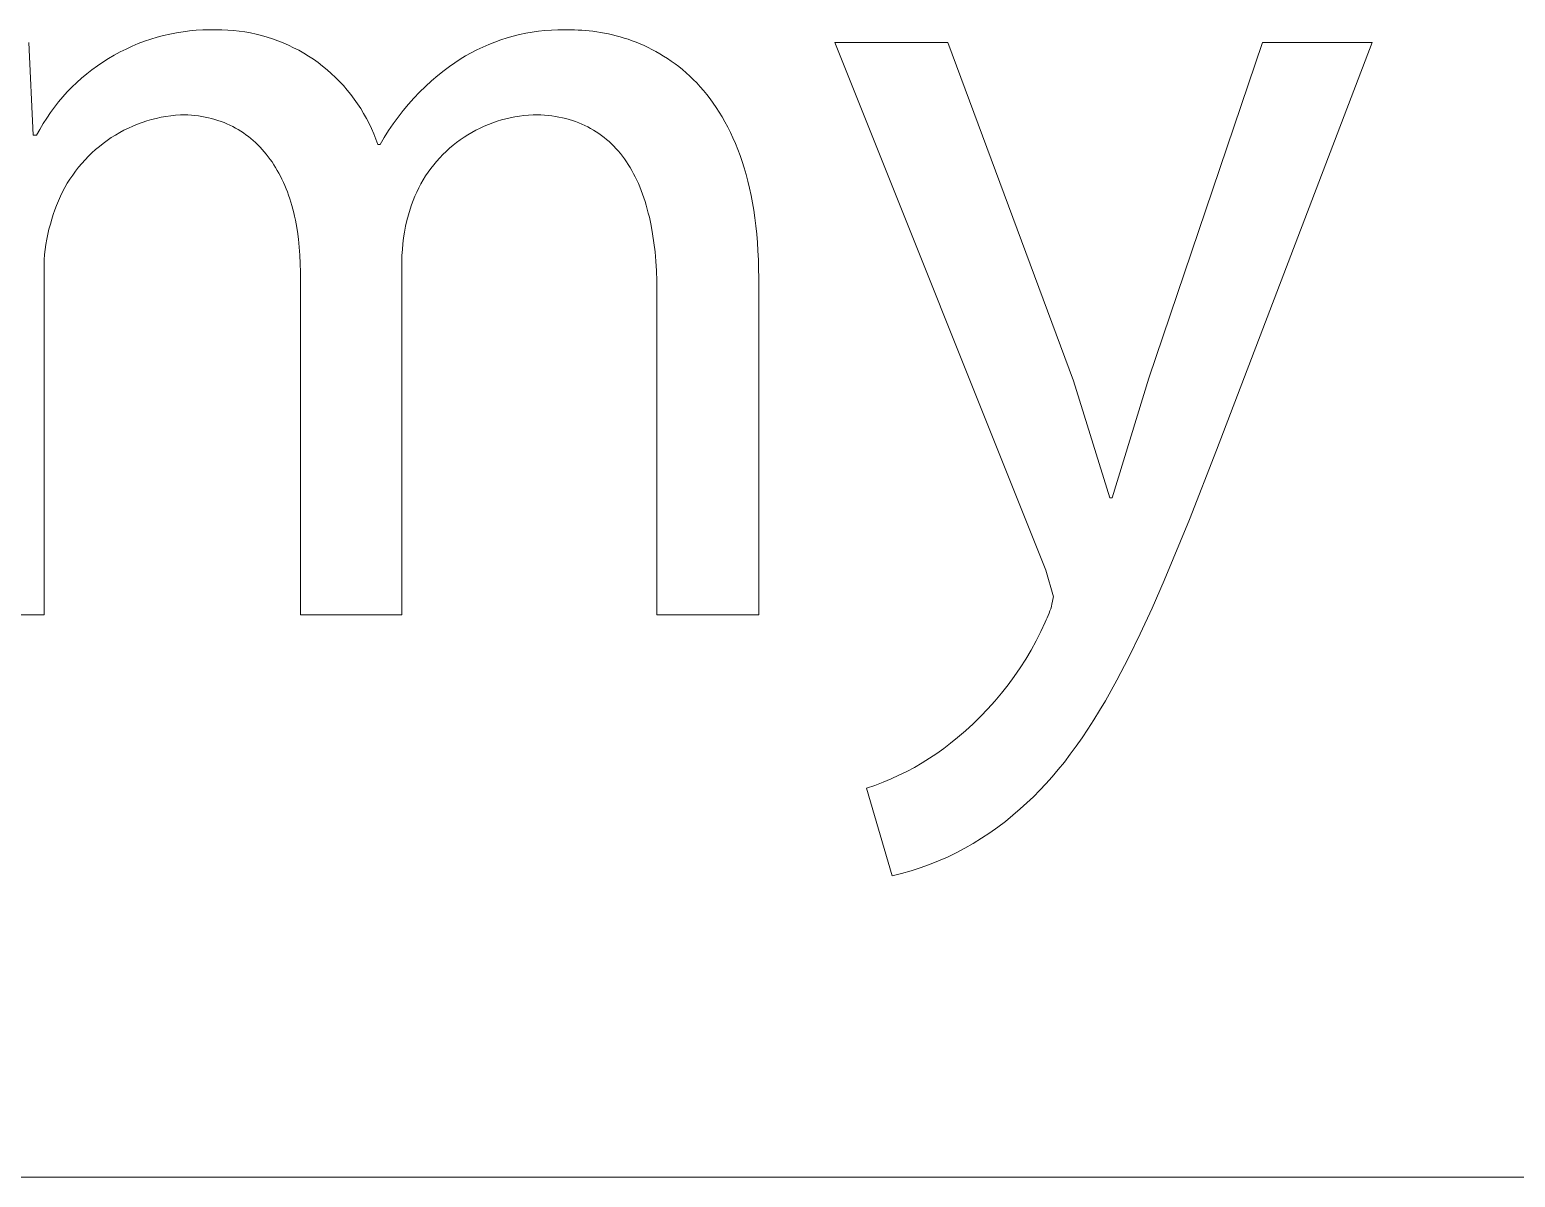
# Model space of a CAD drawing. Header units: millimetres. Extents: x 1434 to 4837, y 1889 to 4267.
# Drawn here: x 3970.82 to 4013.65, y 1889.49 to 1922.58 of the extents above; entities that cross this region are included whole.
import ezdxf

# ---------------------------------------------------------------- set-up
doc = ezdxf.new("R2010")
doc.units = ezdxf.units.MM
doc.header["$MEASUREMENT"] = 0
doc.layers.add('Domyślny', color=7, linetype='Continuous', true_color=0x000000)

msp = doc.modelspace()

# ---------------------------------------------------------------- linework, layer by layer
at = {"layer": 'Domyślny', "color": 18, "lineweight": 15, "true_color": 0x000000}
for p, q in [((3974.494, 1922.358), (3974.68, 1922.407)), ((3974.68, 1922.407), (3974.867, 1922.45)), ((3974.867, 1922.45), (3975.055, 1922.486)), ((3975.055, 1922.486), (3975.244, 1922.516)), ((3975.244, 1922.516), (3975.434, 1922.54)), ((3975.434, 1922.54), (3975.625, 1922.558)), ((3975.625, 1922.558), (3975.817, 1922.568)), ((3975.817, 1922.568), (3976.008, 1922.573)), ((3976.008, 1922.573), (3976.2, 1922.571)), ((3976.2, 1922.571), (3976.365, 1922.57)), ((3976.365, 1922.57), (3976.53, 1922.563)), ((3976.53, 1922.563), (3976.695, 1922.551)), ((3976.695, 1922.551), (3976.859, 1922.534)), ((3976.859, 1922.534), (3977.023, 1922.511)), ((3977.023, 1922.511), (3977.185, 1922.482)), ((3977.185, 1922.482), (3977.347, 1922.447)), ((3977.347, 1922.447), (3977.507, 1922.408)), ((3977.507, 1922.408), (3977.666, 1922.363)), ((3984.582, 1922.338), (3984.761, 1922.389)), ((3984.761, 1922.389), (3984.942, 1922.434)), ((3984.942, 1922.434), (3985.124, 1922.472)), ((3985.124, 1922.472), (3985.308, 1922.505)), ((3985.308, 1922.505), (3985.492, 1922.531)), ((3985.492, 1922.531), (3985.677, 1922.552)), ((3985.677, 1922.552), (3985.863, 1922.566)), ((3985.863, 1922.566), (3986.049, 1922.574)), ((3986.049, 1922.574), (3986.235, 1922.575)), ((3986.235, 1922.575), (3986.421, 1922.571)), ((3986.421, 1922.571), (3986.525, 1922.569)), ((3986.525, 1922.569), (3986.629, 1922.566)), ((3986.629, 1922.566), (3986.735, 1922.561)), ((3986.735, 1922.561), (3986.843, 1922.553)), ((3986.843, 1922.553), (3986.951, 1922.543)), ((3986.951, 1922.543), (3987.06, 1922.531)), ((3987.06, 1922.531), (3987.171, 1922.516)), ((3987.171, 1922.516), (3987.282, 1922.498)), ((3987.282, 1922.498), (3987.394, 1922.478)), ((3987.394, 1922.478), (3987.507, 1922.455)), ((3987.507, 1922.455), (3987.62, 1922.429)), ((3987.62, 1922.429), (3987.733, 1922.401)), ((3987.733, 1922.401), (3987.847, 1922.37)), ((3970.795, 1922.208), (3970.92, 1919.534)), ((3973.427, 1921.934), (3973.599, 1922.019)), ((3973.599, 1922.019), (3973.773, 1922.099)), ((3973.773, 1922.099), (3973.95, 1922.173)), ((3973.95, 1922.173), (3974.129, 1922.241)), ((3974.129, 1922.241), (3974.311, 1922.302)), ((3974.311, 1922.302), (3974.494, 1922.358)), ((3977.666, 1922.363), (3977.823, 1922.312)), ((3977.823, 1922.312), (3977.978, 1922.256)), ((3977.978, 1922.256), (3978.132, 1922.195)), ((3978.132, 1922.195), (3978.283, 1922.129)), ((3978.283, 1922.129), (3978.432, 1922.057)), ((3978.432, 1922.057), (3978.578, 1921.981)), ((3978.578, 1921.981), (3978.722, 1921.899)), ((3983.552, 1921.911), (3983.717, 1921.996)), ((3983.717, 1921.996), (3983.886, 1922.076)), ((3983.886, 1922.076), (3984.056, 1922.15)), ((3984.056, 1922.15), (3984.23, 1922.219)), ((3984.23, 1922.219), (3984.405, 1922.282)), ((3984.405, 1922.282), (3984.582, 1922.338)), ((3987.847, 1922.37), (3987.961, 1922.336)), ((3987.961, 1922.336), (3988.076, 1922.298)), ((3988.076, 1922.298), (3988.19, 1922.258)), ((3988.19, 1922.258), (3988.305, 1922.215)), ((3988.305, 1922.215), (3988.419, 1922.168)), ((3988.419, 1922.168), (3988.533, 1922.118)), ((3988.533, 1922.118), (3988.647, 1922.065)), ((3988.647, 1922.065), (3988.76, 1922.008)), ((3988.76, 1922.008), (3988.873, 1921.948)), ((3988.873, 1921.948), (3988.985, 1921.884)), ((4000.116, 1906.995), (3994.03, 1922.202)), ((3994.03, 1922.202), (3997.294, 1922.202)), ((3997.294, 1922.202), (4000.909, 1912.457)), ((4003.084, 1912.525), (4006.359, 1922.202)), ((4009.521, 1922.202), (4005.033, 1910.451)), ((4006.359, 1922.202), (4009.521, 1922.202)), ((3972.618, 1921.422), (3972.773, 1921.535)), ((3972.773, 1921.535), (3972.931, 1921.643)), ((3972.931, 1921.643), (3973.093, 1921.745)), ((3973.093, 1921.745), (3973.259, 1921.842)), ((3973.259, 1921.842), (3973.427, 1921.934)), ((3978.722, 1921.899), (3978.862, 1921.813)), ((3978.862, 1921.813), (3979, 1921.722)), ((3979, 1921.722), (3979.135, 1921.626)), ((3979.135, 1921.626), (3979.266, 1921.526)), ((3979.266, 1921.526), (3979.394, 1921.422)), ((3982.921, 1921.515), (3983.074, 1921.622)), ((3983.074, 1921.622), (3983.23, 1921.724)), ((3983.23, 1921.724), (3983.389, 1921.82)), ((3983.389, 1921.82), (3983.552, 1921.911)), ((3988.985, 1921.884), (3989.096, 1921.817)), ((3989.096, 1921.817), (3989.207, 1921.746)), ((3989.207, 1921.746), (3989.316, 1921.671)), ((3989.316, 1921.671), (3989.425, 1921.593)), ((3989.425, 1921.593), (3989.533, 1921.511)), ((3972.178, 1921.051), (3972.321, 1921.18)), ((3972.321, 1921.18), (3972.467, 1921.303)), ((3972.467, 1921.303), (3972.618, 1921.422)), ((3979.394, 1921.422), (3979.518, 1921.313)), ((3979.518, 1921.313), (3979.638, 1921.2)), ((3979.638, 1921.2), (3979.755, 1921.083)), ((3982.231, 1920.942), (3982.406, 1921.102)), ((3982.406, 1921.102), (3982.587, 1921.256)), ((3982.587, 1921.256), (3982.773, 1921.403)), ((3982.773, 1921.403), (3982.921, 1921.515)), ((3989.533, 1921.511), (3989.639, 1921.424)), ((3989.639, 1921.424), (3989.744, 1921.334)), ((3989.744, 1921.334), (3989.848, 1921.24)), ((3989.848, 1921.24), (3989.95, 1921.141)), ((3989.95, 1921.141), (3990.05, 1921.039)), ((3971.778, 1920.639), (3971.907, 1920.781)), ((3971.907, 1920.781), (3972.04, 1920.918)), ((3972.04, 1920.918), (3972.178, 1921.051)), ((3979.755, 1921.083), (3979.867, 1920.962)), ((3979.867, 1920.962), (3979.975, 1920.837)), ((3979.975, 1920.837), (3980.079, 1920.709)), ((3980.079, 1920.709), (3980.179, 1920.577)), ((3981.897, 1920.604), (3982.061, 1920.776)), ((3982.061, 1920.776), (3982.231, 1920.942)), ((3990.05, 1921.039), (3990.149, 1920.932)), ((3990.149, 1920.932), (3990.246, 1920.821)), ((3990.246, 1920.821), (3990.341, 1920.705)), ((3990.341, 1920.705), (3990.434, 1920.585)), ((3971.422, 1920.187), (3971.536, 1920.342)), ((3971.536, 1920.342), (3971.654, 1920.492)), ((3971.654, 1920.492), (3971.778, 1920.639)), ((3980.179, 1920.577), (3980.274, 1920.442)), ((3980.274, 1920.442), (3980.364, 1920.304)), ((3980.364, 1920.304), (3980.449, 1920.163)), ((3981.442, 1920.058), (3981.587, 1920.245)), ((3981.587, 1920.245), (3981.739, 1920.427)), ((3981.739, 1920.427), (3981.897, 1920.604)), ((3990.434, 1920.585), (3990.525, 1920.46)), ((3990.525, 1920.46), (3990.614, 1920.331)), ((3990.614, 1920.331), (3990.701, 1920.197)), ((3971.113, 1919.702), (3971.211, 1919.867)), ((3971.211, 1919.867), (3971.314, 1920.029)), ((3971.314, 1920.029), (3971.422, 1920.187)), ((3973.929, 1919.851), (3973.798, 1919.797)), ((3974.062, 1919.9), (3973.929, 1919.851)), ((3974.196, 1919.945), (3974.062, 1919.9)), ((3974.332, 1919.984), (3974.196, 1919.945)), ((3974.469, 1920.019), (3974.332, 1919.984)), ((3974.608, 1920.05), (3974.469, 1920.019)), ((3974.747, 1920.075), (3974.608, 1920.05)), ((3974.887, 1920.096), (3974.747, 1920.075)), ((3975.028, 1920.112), (3974.887, 1920.096)), ((3975.169, 1920.123), (3975.028, 1920.112)), ((3975.275, 1920.122), (3975.169, 1920.123)), ((3975.38, 1920.117), (3975.275, 1920.122)), ((3975.483, 1920.11), (3975.38, 1920.117)), ((3975.585, 1920.101), (3975.483, 1920.11)), ((3975.685, 1920.088), (3975.585, 1920.101)), ((3975.783, 1920.073), (3975.685, 1920.088)), ((3975.88, 1920.056), (3975.783, 1920.073)), ((3975.975, 1920.036), (3975.88, 1920.056)), ((3976.068, 1920.013), (3975.975, 1920.036)), ((3976.16, 1919.987), (3976.068, 1920.013)), ((3976.25, 1919.959), (3976.16, 1919.987)), ((3976.338, 1919.929), (3976.25, 1919.959)), ((3976.425, 1919.896), (3976.338, 1919.929)), ((3976.51, 1919.861), (3976.425, 1919.896)), ((3976.593, 1919.823), (3976.51, 1919.861)), ((3976.675, 1919.783), (3976.593, 1919.823)), ((3980.449, 1920.163), (3980.53, 1920.019)), ((3980.53, 1920.019), (3980.606, 1919.872)), ((3980.606, 1919.872), (3980.676, 1919.723)), ((3981.17, 1919.668), (3981.303, 1919.865)), ((3981.303, 1919.865), (3981.442, 1920.058)), ((3984.047, 1919.846), (3983.925, 1919.795)), ((3984.17, 1919.893), (3984.047, 1919.846)), ((3984.295, 1919.936), (3984.17, 1919.893)), ((3984.422, 1919.975), (3984.295, 1919.936)), ((3984.549, 1920.009), (3984.422, 1919.975)), ((3984.678, 1920.039), (3984.549, 1920.009)), ((3984.808, 1920.065), (3984.678, 1920.039)), ((3984.939, 1920.086), (3984.808, 1920.065)), ((3985.07, 1920.103), (3984.939, 1920.086)), ((3985.201, 1920.115), (3985.07, 1920.103)), ((3985.333, 1920.123), (3985.201, 1920.115)), ((3985.446, 1920.122), (3985.333, 1920.123)), ((3985.556, 1920.117), (3985.446, 1920.122)), ((3985.665, 1920.11), (3985.556, 1920.117)), ((3985.771, 1920.101), (3985.665, 1920.11)), ((3985.876, 1920.088), (3985.771, 1920.101)), ((3985.979, 1920.073), (3985.876, 1920.088)), ((3986.08, 1920.055), (3985.979, 1920.073)), ((3986.18, 1920.034), (3986.08, 1920.055)), ((3986.277, 1920.011), (3986.18, 1920.034)), ((3986.373, 1919.985), (3986.277, 1920.011)), ((3986.467, 1919.957), (3986.373, 1919.985)), ((3986.559, 1919.925), (3986.467, 1919.957)), ((3986.649, 1919.891), (3986.559, 1919.925)), ((3986.738, 1919.855), (3986.649, 1919.891)), ((3986.825, 1919.816), (3986.738, 1919.855)), ((3986.909, 1919.774), (3986.825, 1919.816)), ((3990.701, 1920.197), (3990.785, 1920.059)), ((3990.785, 1920.059), (3990.866, 1919.916)), ((3990.866, 1919.916), (3990.946, 1919.767)), ((3970.92, 1919.534), (3971.022, 1919.534)), ((3971.022, 1919.534), (3971.113, 1919.702)), ((3973.057, 1919.383), (3972.943, 1919.299)), ((3973.174, 1919.463), (3973.057, 1919.383)), ((3973.294, 1919.538), (3973.174, 1919.463)), ((3973.417, 1919.609), (3973.294, 1919.538)), ((3973.541, 1919.676), (3973.417, 1919.609)), ((3973.668, 1919.739), (3973.541, 1919.676)), ((3973.798, 1919.797), (3973.668, 1919.739)), ((3976.755, 1919.74), (3976.675, 1919.783)), ((3976.833, 1919.695), (3976.755, 1919.74)), ((3976.91, 1919.648), (3976.833, 1919.695)), ((3976.985, 1919.599), (3976.91, 1919.648)), ((3977.058, 1919.547), (3976.985, 1919.599)), ((3977.13, 1919.493), (3977.058, 1919.547)), ((3977.2, 1919.437), (3977.13, 1919.493)), ((3977.268, 1919.379), (3977.2, 1919.437)), ((3977.335, 1919.319), (3977.268, 1919.379)), ((3980.676, 1919.723), (3980.742, 1919.571)), ((3980.742, 1919.571), (3980.802, 1919.417)), ((3980.802, 1919.417), (3980.857, 1919.262)), ((3980.925, 1919.262), (3981.044, 1919.467)), ((3981.044, 1919.467), (3981.17, 1919.668)), ((3983.236, 1919.402), (3983.13, 1919.324)), ((3983.345, 1919.478), (3983.236, 1919.402)), ((3983.457, 1919.549), (3983.345, 1919.478)), ((3983.571, 1919.616), (3983.457, 1919.549)), ((3983.687, 1919.68), (3983.571, 1919.616)), ((3983.805, 1919.739), (3983.687, 1919.68)), ((3983.925, 1919.795), (3983.805, 1919.739)), ((3986.992, 1919.73), (3986.909, 1919.774)), ((3987.074, 1919.683), (3986.992, 1919.73)), ((3987.153, 1919.634), (3987.074, 1919.683)), ((3987.231, 1919.582), (3987.153, 1919.634)), ((3987.307, 1919.528), (3987.231, 1919.582)), ((3987.381, 1919.471), (3987.307, 1919.528)), ((3987.453, 1919.412), (3987.381, 1919.471)), ((3987.524, 1919.35), (3987.453, 1919.412)), ((3990.946, 1919.767), (3991.022, 1919.614)), ((3991.022, 1919.614), (3991.096, 1919.456)), ((3991.096, 1919.456), (3991.166, 1919.293)), ((3972.618, 1919.026), (3972.516, 1918.927)), ((3972.723, 1919.121), (3972.618, 1919.026)), ((3972.831, 1919.212), (3972.723, 1919.121)), ((3972.943, 1919.299), (3972.831, 1919.212)), ((3977.4, 1919.256), (3977.335, 1919.319)), ((3977.464, 1919.191), (3977.4, 1919.256)), ((3977.525, 1919.125), (3977.464, 1919.191)), ((3977.585, 1919.056), (3977.525, 1919.125)), ((3977.644, 1918.985), (3977.585, 1919.056)), ((3977.7, 1918.913), (3977.644, 1918.985)), ((3980.857, 1919.262), (3980.925, 1919.262)), ((3982.733, 1918.974), (3982.642, 1918.879)), ((3982.828, 1919.067), (3982.733, 1918.974)), ((3982.926, 1919.156), (3982.828, 1919.067)), ((3983.027, 1919.242), (3982.926, 1919.156)), ((3983.13, 1919.324), (3983.027, 1919.242)), ((3987.592, 1919.286), (3987.524, 1919.35)), ((3987.659, 1919.22), (3987.592, 1919.286)), ((3987.724, 1919.151), (3987.659, 1919.22)), ((3987.788, 1919.079), (3987.724, 1919.151)), ((3987.849, 1919.005), (3987.788, 1919.079)), ((3987.909, 1918.929), (3987.849, 1919.005)), ((3991.166, 1919.293), (3991.234, 1919.125)), ((3991.234, 1919.125), (3991.299, 1918.952)), ((3991.299, 1918.952), (3991.361, 1918.773)), ((3972.232, 1918.611), (3972.145, 1918.5)), ((3972.323, 1918.72), (3972.232, 1918.611)), ((3972.418, 1918.825), (3972.323, 1918.72)), ((3972.516, 1918.927), (3972.418, 1918.825)), ((3977.755, 1918.838), (3977.7, 1918.913)), ((3977.809, 1918.762), (3977.755, 1918.838)), ((3977.86, 1918.683), (3977.809, 1918.762)), ((3977.91, 1918.603), (3977.86, 1918.683)), ((3977.959, 1918.521), (3977.91, 1918.603)), ((3978.005, 1918.437), (3977.959, 1918.521)), ((3982.388, 1918.574), (3982.31, 1918.467)), ((3982.469, 1918.679), (3982.388, 1918.574)), ((3982.554, 1918.78), (3982.469, 1918.679)), ((3982.642, 1918.879), (3982.554, 1918.78)), ((3987.967, 1918.851), (3987.909, 1918.929)), ((3988.023, 1918.77), (3987.967, 1918.851)), ((3988.078, 1918.687), (3988.023, 1918.77)), ((3988.131, 1918.602), (3988.078, 1918.687)), ((3988.181, 1918.514), (3988.131, 1918.602)), ((3991.361, 1918.773), (3991.419, 1918.589)), ((3991.419, 1918.589), (3991.474, 1918.4)), ((3971.907, 1918.148), (3971.836, 1918.025)), ((3971.982, 1918.268), (3971.907, 1918.148)), ((3972.062, 1918.385), (3971.982, 1918.268)), ((3972.145, 1918.5), (3972.062, 1918.385)), ((3978.05, 1918.351), (3978.005, 1918.437)), ((3978.094, 1918.264), (3978.05, 1918.351)), ((3978.135, 1918.175), (3978.094, 1918.264)), ((3978.175, 1918.084), (3978.135, 1918.175)), ((3982.1, 1918.131), (3982.037, 1918.014)), ((3982.166, 1918.245), (3982.1, 1918.131)), ((3982.236, 1918.358), (3982.166, 1918.245)), ((3982.31, 1918.467), (3982.236, 1918.358)), ((3988.231, 1918.424), (3988.181, 1918.514)), ((3988.278, 1918.332), (3988.231, 1918.424)), ((3988.324, 1918.237), (3988.278, 1918.332)), ((3988.368, 1918.141), (3988.324, 1918.237)), ((3988.41, 1918.042), (3988.368, 1918.141)), ((3991.474, 1918.4), (3991.525, 1918.205)), ((3991.525, 1918.205), (3991.573, 1918.005)), ((3971.707, 1917.773), (3971.649, 1917.644)), ((3971.77, 1917.9), (3971.707, 1917.773)), ((3971.836, 1918.025), (3971.77, 1917.9)), ((3978.213, 1917.991), (3978.175, 1918.084)), ((3978.25, 1917.897), (3978.213, 1917.991)), ((3978.285, 1917.801), (3978.25, 1917.897)), ((3978.318, 1917.704), (3978.285, 1917.801)), ((3978.349, 1917.605), (3978.318, 1917.704)), ((3981.925, 1917.775), (3981.874, 1917.653)), ((3981.979, 1917.896), (3981.925, 1917.775)), ((3982.037, 1918.014), (3981.979, 1917.896)), ((3988.45, 1917.941), (3988.41, 1918.042)), ((3988.489, 1917.838), (3988.45, 1917.941)), ((3988.526, 1917.732), (3988.489, 1917.838)), ((3988.561, 1917.625), (3988.526, 1917.732)), ((3991.573, 1918.005), (3991.618, 1917.799)), ((3991.618, 1917.799), (3991.658, 1917.588)), ((3971.503, 1917.245), (3971.464, 1917.109)), ((3971.547, 1917.379), (3971.503, 1917.245)), ((3971.596, 1917.512), (3971.547, 1917.379)), ((3971.649, 1917.644), (3971.596, 1917.512)), ((3978.379, 1917.505), (3978.349, 1917.605)), ((3978.407, 1917.403), (3978.379, 1917.505)), ((3978.433, 1917.299), (3978.407, 1917.403)), ((3978.458, 1917.195), (3978.433, 1917.299)), ((3981.739, 1917.24), (3981.697, 1917.075)), ((3981.787, 1917.403), (3981.739, 1917.24)), ((3981.828, 1917.529), (3981.787, 1917.403)), ((3981.874, 1917.653), (3981.828, 1917.529)), ((3988.595, 1917.515), (3988.561, 1917.625)), ((3988.626, 1917.403), (3988.595, 1917.515)), ((3988.656, 1917.289), (3988.626, 1917.403)), ((3988.685, 1917.173), (3988.656, 1917.289)), ((3991.658, 1917.588), (3991.695, 1917.37)), ((3991.695, 1917.37), (3991.727, 1917.148)), ((3971.379, 1916.824), (3971.344, 1916.679)), ((3971.419, 1916.967), (3971.379, 1916.824)), ((3971.464, 1917.109), (3971.419, 1916.967)), ((3978.481, 1917.088), (3978.458, 1917.195)), ((3978.502, 1916.981), (3978.481, 1917.088)), ((3978.54, 1916.761), (3978.502, 1916.981)), ((3981.66, 1916.909), (3981.629, 1916.742)), ((3981.697, 1917.075), (3981.66, 1916.909)), ((3988.736, 1916.935), (3988.685, 1917.173)), ((3988.78, 1916.689), (3988.736, 1916.935)), ((3991.727, 1917.148), (3991.756, 1916.919)), ((3991.756, 1916.919), (3991.781, 1916.684)), ((3971.288, 1916.387), (3971.268, 1916.24)), ((3971.314, 1916.534), (3971.288, 1916.387)), ((3971.344, 1916.679), (3971.314, 1916.534)), ((3978.571, 1916.537), (3978.54, 1916.761)), ((3978.594, 1916.307), (3978.571, 1916.537)), ((3981.581, 1916.405), (3981.565, 1916.236)), ((3981.602, 1916.574), (3981.581, 1916.405)), ((3981.629, 1916.742), (3981.602, 1916.574)), ((3988.818, 1916.434), (3988.78, 1916.689)), ((3988.849, 1916.172), (3988.818, 1916.434)), ((3991.781, 1916.684), (3991.801, 1916.444)), ((3991.801, 1916.444), (3991.817, 1916.197)), ((3971.253, 1916.092), (3971.242, 1915.944)), ((3971.268, 1916.24), (3971.253, 1916.092)), ((3978.611, 1916.073), (3978.594, 1916.307)), ((3978.622, 1915.834), (3978.611, 1916.073)), ((3981.554, 1916.066), (3981.549, 1915.896)), ((3981.565, 1916.236), (3981.554, 1916.066)), ((3988.872, 1915.902), (3988.849, 1916.172)), ((3991.817, 1916.197), (3991.828, 1915.944)), ((3971.242, 1915.944), (3971.237, 1915.796)), ((3971.237, 1915.796), (3971.237, 1915.647)), ((3971.237, 1915.647), (3971.237, 1905.709)), ((3978.625, 1915.59), (3978.622, 1915.834)), ((3978.625, 1905.709), (3978.625, 1915.59)), ((3981.549, 1915.896), (3981.549, 1905.709)), ((3988.889, 1915.624), (3988.872, 1915.902)), ((3988.9, 1915.339), (3988.889, 1915.624)), ((3991.828, 1915.944), (3991.835, 1915.685)), ((3991.835, 1915.685), (3991.838, 1915.42)), ((3988.903, 1915.046), (3988.9, 1915.339)), ((3991.838, 1915.42), (3991.838, 1905.709)), ((3988.903, 1905.709), (3988.903, 1915.046)), ((4002.031, 1909.08), (4003.084, 1912.525)), ((4000.909, 1912.457), (4001.963, 1909.08)), ((4005.033, 1910.451), (4004.256, 1908.454)), ((4001.963, 1909.08), (4002.031, 1909.08)), ((4004.256, 1908.454), (4003.528, 1906.697)), ((4000.331, 1906.225), (4000.116, 1906.995)), ((4003.528, 1906.697), (4003.179, 1905.902)), ((4000.307, 1906.087), (4000.32, 1906.156)), ((4000.32, 1906.156), (4000.331, 1906.225)), ((3971.237, 1905.709), (3968.291, 1905.709)), ((3981.549, 1905.709), (3978.625, 1905.709)), ((3991.838, 1905.709), (3988.903, 1905.709)), ((4000.156, 1905.624), (4000.184, 1905.688)), ((4000.184, 1905.688), (4000.21, 1905.753)), ((4000.21, 1905.753), (4000.234, 1905.818)), ((4000.234, 1905.818), (4000.255, 1905.884)), ((4000.255, 1905.884), (4000.275, 1905.951)), ((4000.275, 1905.951), (4000.292, 1906.019)), ((4000.292, 1906.019), (4000.307, 1906.087)), ((4003.179, 1905.902), (4002.836, 1905.161)), ((3999.967, 1905.225), (4000.093, 1905.499)), ((4000.093, 1905.499), (4000.125, 1905.561)), ((4000.125, 1905.561), (4000.156, 1905.624)), ((3999.688, 1904.691), (3999.832, 1904.956)), ((3999.832, 1904.956), (3999.967, 1905.225)), ((4002.836, 1905.161), (4002.498, 1904.47)), ((3999.374, 1904.177), (3999.536, 1904.431)), ((3999.536, 1904.431), (3999.688, 1904.691)), ((4002.498, 1904.47), (4002.164, 1903.827)), ((3999.205, 1903.927), (3999.374, 1904.177)), ((3998.84, 1903.447), (3999.026, 1903.684)), ((3999.026, 1903.684), (3999.205, 1903.927)), ((4002.164, 1903.827), (4001.831, 1903.229)), ((3998.444, 1902.993), (3998.646, 1903.217)), ((3998.646, 1903.217), (3998.84, 1903.447)), ((4001.831, 1903.229), (4001.664, 1902.947)), ((3998.019, 1902.565), (3998.235, 1902.775)), ((3998.235, 1902.775), (3998.444, 1902.993)), ((4001.664, 1902.947), (4001.497, 1902.675)), ((3997.566, 1902.168), (3997.796, 1902.363)), ((3997.796, 1902.363), (3998.019, 1902.565)), ((4001.329, 1902.413), (4001.161, 1902.161)), ((4001.497, 1902.675), (4001.329, 1902.413)), ((3996.968, 1901.709), (3997.172, 1901.856)), ((3997.172, 1901.856), (3997.371, 1902.009)), ((3997.371, 1902.009), (3997.566, 1902.168)), ((4000.991, 1901.919), (4000.82, 1901.685)), ((4001.161, 1902.161), (4000.991, 1901.919)), ((3996.328, 1901.31), (3996.545, 1901.437)), ((3996.545, 1901.437), (3996.759, 1901.57)), ((3996.759, 1901.57), (3996.968, 1901.709)), ((4000.648, 1901.461), (4000.474, 1901.246)), ((4000.82, 1901.685), (4000.648, 1901.461)), ((3995.421, 1900.878), (3995.653, 1900.975)), ((3995.653, 1900.975), (3995.881, 1901.08)), ((3995.881, 1901.08), (3996.106, 1901.191)), ((3996.106, 1901.191), (3996.328, 1901.31)), ((4000.298, 1901.039), (4000.119, 1900.839)), ((4000.474, 1901.246), (4000.298, 1901.039)), ((3994.948, 1900.706), (3995.186, 1900.788)), ((3995.685, 1898.179), (3994.948, 1900.706)), ((3995.186, 1900.788), (3995.421, 1900.878)), ((3999.938, 1900.648), (3999.755, 1900.464)), ((4000.119, 1900.839), (3999.938, 1900.648)), ((3999.379, 1900.117), (3999.168, 1899.931)), ((3999.569, 1900.287), (3999.379, 1900.117)), ((3999.755, 1900.464), (3999.569, 1900.287)), ((3998.95, 1899.753), (3998.727, 1899.582)), ((3999.168, 1899.931), (3998.95, 1899.753)), ((3998.264, 1899.264), (3998.024, 1899.117)), ((3998.498, 1899.419), (3998.264, 1899.264)), ((3998.727, 1899.582), (3998.498, 1899.419)), ((3997.531, 1898.847), (3997.278, 1898.725)), ((3997.78, 1898.978), (3997.531, 1898.847)), ((3998.024, 1899.117), (3997.78, 1898.978)), ((3996.495, 1898.412), (3996.228, 1898.325)), ((3996.76, 1898.507), (3996.495, 1898.412)), ((3997.021, 1898.612), (3996.76, 1898.507)), ((3997.278, 1898.725), (3997.021, 1898.612)), ((3995.958, 1898.247), (3995.685, 1898.179)), ((3996.228, 1898.325), (3995.958, 1898.247)), ((4834.107, 1889.491), (1434.42, 1889.491)), ((4834.107, 1889.491), (3551.346, 1889.491))]:
    msp.add_line(p, q, dxfattribs=at)

doc.saveas('drawing.dxf')
